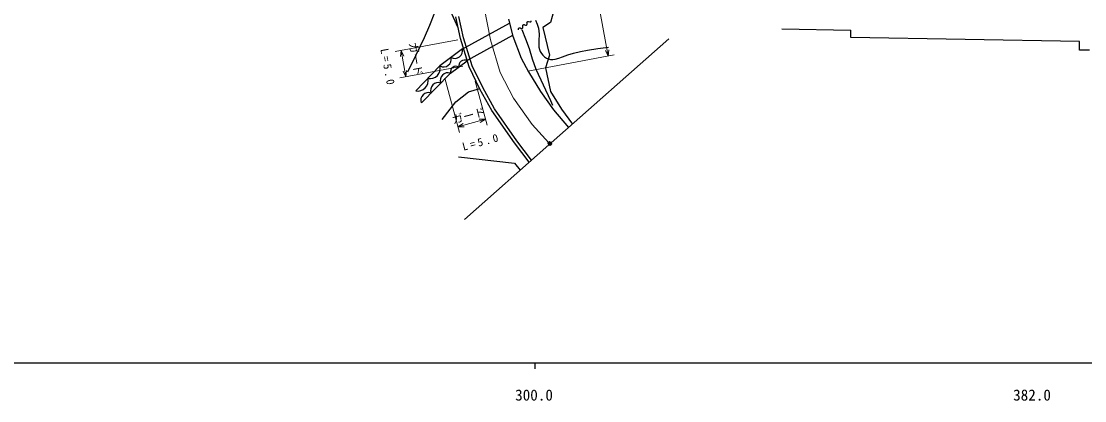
# Model space of a CAD drawing. Units: millimetres, scale not verified. Extents: x 40000 to 680000, y 20000 to 380000.
# Drawn here: x 283252 to 458694, y 198715 to 261409 of the extents above; entities that cross this region are included whole.
import ezdxf
from ezdxf.enums import TextEntityAlignment as Align

# ---------------------------------------------------------------- set-up
doc = ezdxf.new("R2010")
doc.units = ezdxf.units.MM
doc.header["$LTSCALE"] = 1000
doc.header["$PDMODE"] = 32
doc.header["$PDSIZE"] = 500
doc.linetypes.add('CHAIN', pattern=[18.5, 12, -1.5, 3.5, -1.5])
for name, color, linetype, lineweight in [('M-BGD', 7, 'Continuous', 25), ('M-BMK', 2, 'CHAIN', 13), ('M-BMK-OTRS', 5, 'Continuous', 25), ('M-BMK-SRVR', 3, 'Continuous', 25), ('M-OTRS', 6, 'Continuous', 25), ('M-STR-HTXT', 7, 'Continuous', 13), ('M-TTL-BAND', 7, 'Continuous', 25)]:
    doc.layers.add(name, color=color, linetype=linetype, lineweight=lineweight)
doc.styles.add('ＭＳ ゴシック', font='')
doc.styles.get('ＭＳ ゴシック').set_extended_font_data('MS Gothic')

msp = doc.modelspace()

# ---------------------------------------------------------------- linework, layer by layer
at = {"layer": 'M-BGD'}
for p, q in [((355322, 260305), (350678, 270643)), ((371391, 264155), (370553, 261226)), ((350636, 260771), (351465, 262838)), ((355715, 258544), (354936, 262118)), ((356199, 258671), (355432, 262190)), ((363625, 261749), (364346, 258958)), ((367383, 261402), (367398, 261455)), ((368063, 261601), (368340, 260933)), ((349755, 258737), (350636, 260771)), ((355901, 256735), (363791, 261105)), ((365280, 260107), (365284, 260160)), ((365290, 260003), (365280, 260107)), ((365284, 260160), (365302, 260212)), ((365302, 260212), (365339, 260259)), ((365339, 260259), (365383, 260293)), ((365383, 260293), (365432, 260311)), ((365432, 260311), (365488, 260318)), ((365488, 260318), (365543, 260307)), ((365543, 260307), (365738, 260234)), ((365738, 260234), (365793, 260228)), ((365793, 260228), (365840, 260228)), ((365816, 260057), (366447, 258503)), ((365840, 260228), (365896, 260249)), ((365896, 260249), (365945, 260286)), ((365945, 260286), (365980, 260332)), ((365980, 260332), (365995, 260385)), ((365982, 260642), (365986, 260695)), ((365992, 260538), (365982, 260642)), ((365986, 260695), (366004, 260747)), ((366001, 260435), (365992, 260538)), ((365995, 260385), (366001, 260435)), ((366004, 260747), (366040, 260794)), ((366040, 260794), (366084, 260828)), ((366084, 260828), (366134, 260846)), ((366134, 260846), (366190, 260853)), ((366190, 260853), (366245, 260842)), ((366245, 260842), (366440, 260769)), ((366440, 260769), (366494, 260763)), ((366494, 260763), (366541, 260763)), ((366541, 260763), (366598, 260784)), ((366598, 260784), (366647, 260821)), ((366647, 260821), (366681, 260867)), ((366681, 260867), (366696, 260920)), ((366684, 261177), (366688, 261230)), ((366693, 261073), (366684, 261177)), ((366688, 261230), (366706, 261282)), ((366703, 260970), (366693, 261073)), ((366696, 260920), (366703, 260970)), ((366706, 261282), (366742, 261330)), ((366742, 261330), (366786, 261363)), ((366786, 261363), (366836, 261381)), ((366836, 261381), (366892, 261388)), ((366892, 261388), (366947, 261377)), ((366947, 261377), (367142, 261304)), ((367142, 261304), (367196, 261298)), ((367196, 261298), (367243, 261298)), ((367243, 261298), (367300, 261319)), ((367300, 261319), (367349, 261356)), ((367349, 261356), (367383, 261402)), ((368340, 260933), (368558, 260249)), ((368558, 260249), (368643, 259766)), ((368643, 259766), (368670, 259256)), ((370553, 261226), (369298, 260390)), ((369298, 260390), (370411, 255786)), ((408728, 260128), (420128, 259922)), ((420107, 258745), (420128, 259922)), ((348410, 255873), (349755, 258737)), ((357149, 253865), (355715, 258544)), ((357615, 254049), (356199, 258671)), ((356870, 254985), (364330, 259117)), ((364346, 258958), (365701, 255299)), ((366447, 258503), (367022, 256928)), ((368670, 259256), (368635, 258185)), ((368635, 258185), (368662, 257142)), ((457842, 258064), (420107, 258745)), ((457816, 256646), (457842, 258064)), ((356016, 256825), (352327, 254022)), ((367022, 256928), (367548, 255199)), ((368662, 257142), (368737, 256759)), ((368737, 256759), (368872, 256386)), ((368872, 256386), (369049, 256078)), ((373443, 255871), (374342, 256146)), ((374342, 256146), (375495, 256420)), ((375495, 256420), (376658, 256634)), ((376658, 256634), (378381, 256887)), ((378381, 256887), (380134, 257103)), ((459479, 256616), (457816, 256646)), ((347012, 253036), (348410, 255873)), ((354055, 252831), (356822, 254866)), ((365701, 255299), (366933, 253038)), ((367548, 255199), (368133, 253484)), ((369049, 256078), (369289, 255787)), ((369289, 255787), (369577, 255533)), ((369577, 255533), (369908, 255322)), ((370411, 255786), (369713, 253694)), ((369908, 255322), (370234, 255183)), ((370234, 255183), (370565, 255105)), ((370565, 255105), (370929, 255088)), ((370929, 255088), (371308, 255134)), ((371308, 255134), (371918, 255299)), ((371918, 255299), (372531, 255528)), ((372531, 255528), (373443, 255871)), ((352327, 254022), (348331, 249914)), ((349252, 247916), (354055, 252831)), ((358930, 250209), (357149, 253865)), ((359374, 250439), (357615, 254049)), ((366933, 253038), (368885, 249824)), ((368133, 253484), (369364, 250920)), ((369713, 253694), (370549, 249789)), ((369364, 250920), (370543, 248325)), ((354922, 248089), (357058, 249743)), ((357058, 249743), (358879, 250315)), ((360884, 246654), (358930, 250209)), ((361309, 246918), (359374, 250439)), ((368885, 249824), (371045, 246762)), ((370549, 249789), (372361, 246859)), ((352678, 245154), (354922, 248089)), ((370543, 248325), (370702, 247948)), ((370702, 247948), (370865, 247560)), ((364599, 241342), (360884, 246654)), ((365003, 241636), (361309, 246918)), ((371045, 246762), (373542, 243855)), ((372361, 246859), (374166, 244407)), ((367042, 238111), (364599, 241342)), ((367418, 238443), (365003, 241636)), ((355406, 239008), (364615, 237937)), ((364615, 237937), (365551, 236792))]:
    msp.add_line(p, q, dxfattribs=at)
for centre, radius, start, end in [((354771, 256550), 1275, 241.98822, 12.46518), ((352926, 255148), 1275, 241.98822, 12.46518), ((356365, 254038), 945, 61.09546, 191.57242), ((350695, 253611), 1683, 257.44037, 14.1423), ((353633, 251643), 1261, 70.41763, 200.89459), ((354982, 253021), 945, 61.09546, 191.57242), ((348697, 251557), 1683, 257.44037, 14.1423), ((352031, 250004), 1261, 70.41763, 200.89459), ((350430, 248366), 1261, 70.41763, 200.89459)]:
    msp.add_arc(centre, radius, start, end, dxfattribs=at)
at = {"layer": 'M-BMK'}
for p, q in [((360690, 258318), (359602, 263673)), ((362275, 252963), (360690, 258318)), ((364454, 248699), (362275, 252963)), ((367526, 244335), (364454, 248699)), ((370309, 241331), (367526, 244335))]:
    msp.add_line(p, q, dxfattribs=at)
at = {"layer": 'M-BMK-OTRS'}
for p, q in [((390092, 258482), (370666, 241313)), ((370291, 240982), (356377, 228685))]:
    msp.add_line(p, q, dxfattribs=at)
at = {"layer": 'M-BMK-SRVR'}
msp.add_circle((370479, 241148), 249, dxfattribs=at)
at = {"layer": 'M-OTRS'}
for radius in [31.3, 25, 18.8, 12.5, 6.3]:
    msp.add_circle((370399, 241268), radius, dxfattribs=at)
msp.add_point((370399, 241268), dxfattribs=at)
at = {"layer": 'M-STR-HTXT'}
for p, q in [((375540, 279983), (380082, 255663)), ((355280, 258337), (344923, 256414)), ((345806, 255561), (345906, 256597)), ((345906, 256597), (346368, 255665)), ((345906, 256597), (346715, 252236)), ((380082, 255663), (379618, 256594)), ((380181, 256699), (380082, 255663)), ((381065, 255847), (366808, 253184)), ((345732, 252054), (356089, 253977)), ((346715, 252236), (346252, 253168)), ((346815, 253272), (346715, 252236)), ((353132, 252013), (355525, 243026)), ((360088, 244240), (358147, 251531)), ((355267, 243992), (359830, 245207)), ((355267, 243992), (356160, 244525)), ((356308, 243971), (355267, 243992)), ((358790, 245227), (359830, 245207)), ((359830, 245207), (358937, 244674))]:
    msp.add_line(p, q, dxfattribs=at)
at = {"layer": 'M-TTL-BAND'}
for p, q in [((40000, 205000), (579000, 205000)), ((368000, 205000), (368000, 204000))]:
    msp.add_line(p, q, dxfattribs=at)

# ---------------------------------------------------------------- texts
at = {"layer": 'M-STR-HTXT', "style": 'ＭＳ ゴシック', "width": 1.05}
for rotation, p in [(280.5, (346793, 257747)), (14.9, (354595, 244056))]:
    msp.add_text('ガード', height=1320, rotation=rotation, dxfattribs=at).set_placement(p, align=Align.BOTTOM_LEFT)
at = {"layer": 'M-STR-HTXT', "char_height": 1320, "attachment_point": 7, "style": 'ＭＳ ゴシック'}
for insert, rotation in [((342464, 256791), 280.5), ((356206, 239995), 14.9)]:
    msp.add_mtext('\\T1.44;L=5.0', dxfattribs=dict(at, insert=insert, rotation=rotation))
at = {"layer": 'M-TTL-BAND', "style": 'ＭＳ ゴシック'}
for s, p in [('300.0', (367844, 198195)), ('382.0', (450000, 198195))]:
    msp.add_text(s, height=1833, dxfattribs=at).set_placement(p, align=Align.BOTTOM_CENTER)

doc.saveas('drawing.dxf')
